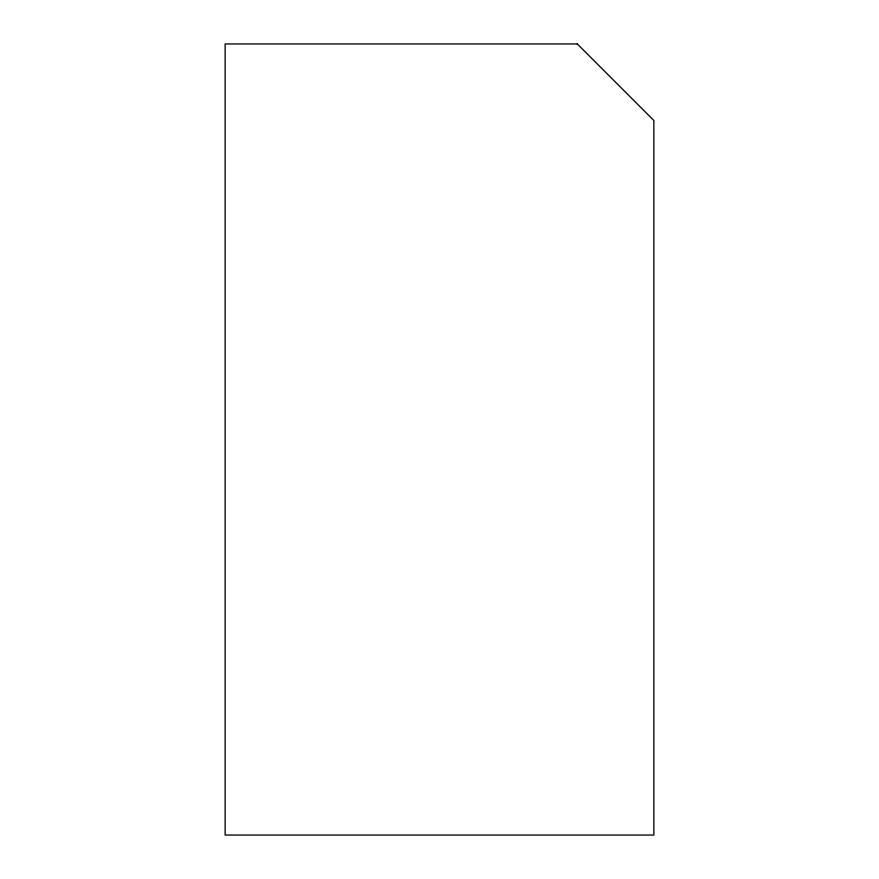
<?xml version="1.0" encoding="UTF-8"?>
<svg xmlns="http://www.w3.org/2000/svg" width="879" height="879" viewBox="0 0 879 879"><rect width="100%" height="100%" fill="white"/><g stroke="black" fill="none" stroke-linecap="round" stroke-linejoin="round"><path stroke-width="1.32" d="M577.305 43.95L225.134 43.95L225.134 835.05L653.866 835.05L653.866 120.511L577.305 43.95"/></g></svg>
